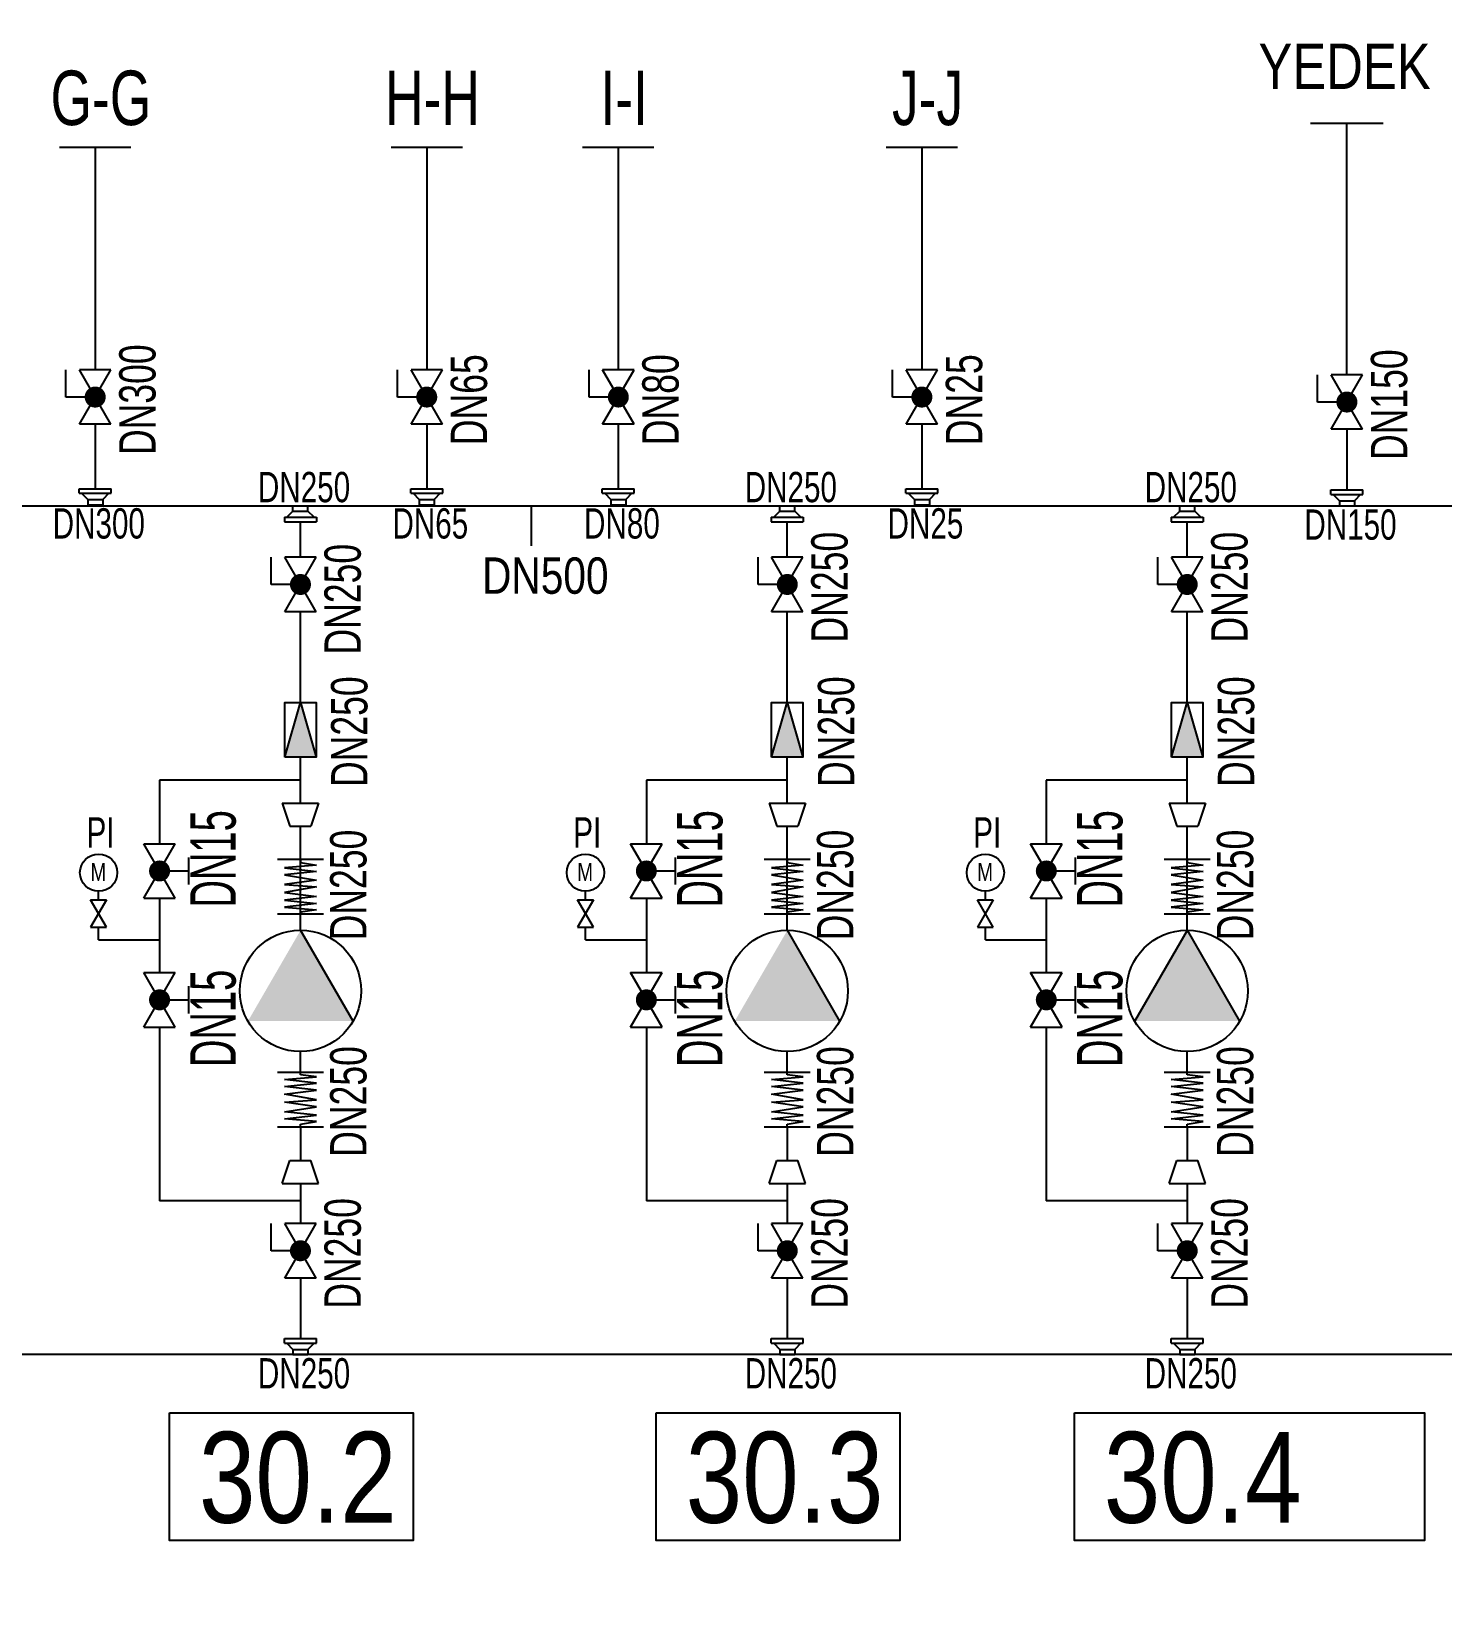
# Model space of a CAD drawing. Header units: centimetres. Extents: x 392964 to 515689, y 49661 to 58661.
# Drawn here: x 398039 to 398505, y 50402 to 50919 of the extents above; entities that cross this region are included whole.
import ezdxf
from ezdxf.enums import TextEntityAlignment as Align
from ezdxf.xclip import XClip

# ---------------------------------------------------------------- set-up
doc = ezdxf.new("R2010")
doc.units = ezdxf.units.CM
doc.header["$XCLIPFRAME"] = 0
doc.linetypes.add('DGN Style 3', pattern=[38.252869, 27.323478, -10.929391])
for name, color, linetype, lineweight in [('---___EB_draft03_cihazlar', 8, 'Continuous', 9), ('0-KRCN-VAZİYET-030426', 8, 'Continuous', 9), ('0-KRCN-Z-ANTET', 71, 'Continuous', 30), ('B_TICARI', 8, 'Continuous', 9), ('B_YAPI_ZEMIN', 8, 'DGN Style 3', 9)]:
    doc.layers.add(name, color=color, linetype=linetype, lineweight=lineweight)
for name, color, linetype in [('M_EQUIPMENT2', 52, 'Continuous'), ('M_GENEL_FLOW DIAGRAM TEXT', 62, 'Continuous'), ('M_GENEL_GERİ TEPME VENTİLİ (DİSKO)', 122, 'Continuous'), ('M_GENEL_KÜRESEL VANA (ISITMA TESİSATI)', 82, 'Continuous'), ('M_GENEL_MANOMETRE', 82, 'Continuous'), ('M_GENEL_REDÜKSİYON', 72, 'Continuous'), ('M_GENEL_SİRKÜLASYON POMPASI', 122, 'Continuous'), ('M_GENEL_SURGULU VANA', 72, 'Continuous'), ('M_GENEL_TİTREŞİM YUTUCU', 72, 'Continuous'), ('M_HVAC_P&ID_GENERA LTEXT', 12, 'Continuous'), ('M_ISITMA GIDIS 90', 94, 'Continuous'), ('M_SIHHI_TEMIZ SU YAZI', 2, 'Continuous'), ('M_SIHHİ_GENEL_CİHAZ 2', 1, 'Continuous'), ('OZ', 2, 'Continuous')]:
    doc.layers.add(name, color=color, linetype=linetype)
doc.layers.add('M_SIHHİ_GENEL_CİHAZ YAZI', color=2, linetype='Continuous', plot=False)
doc.styles.add('OSMAN', font='arial.ttf')
doc.styles.add('SIMPLEX', font='arial.ttf')
doc.styles.get("Standard").update_dxf_attribs({"font": 'arial.ttf'})
doc.styles.add('STANDART', font='arial.ttf', dxfattribs={"width": 0.7, "height": 50})
doc.styles.add('WMF-ARIAL1', font='arial.ttf')

# ---------------------------------------------------------------- blocks, each defined once
blk = doc.blocks.new('Akyurt_Tm33')
at = {"layer": 'B_TICARI'}
blk.add_3dface([(501858.412, 4439056.242, 994.571), (501814.034, 4439119.478, 994.571), (501854.539, 4439147.993, 994.571), (501898.963, 4439084.958, 994.571)], dxfattribs=at)
at = {"layer": 'B_YAPI_ZEMIN'}
blk.add_3dface([(501898.511, 4439085.095, 986.011), (501854.663, 4439147.217, 986.011), (501815.032, 4439119.243, 986.011), (501858.879, 4439057.122, 986.011)], dxfattribs=at)
blk = doc.blocks.new('G$CF910E365')
at = {"layer": '---___EB_draft03_cihazlar'}
ref = blk.add_blockref('Akyurt_Tm33', (-200910447.5, -398988423.7), dxfattribs=dict(at, xscale=100, yscale=100, zscale=100, rotation=339.71835701135))
XClip(ref).set_block_clipping_path([(501505.9862066242, 4438937.7964665554), (502127.4112339765, 4439167.4422489693), (502010.4218731245, 4439484.017262903), (501388.9968457722, 4439254.3714804901)])
blk = doc.blocks.new('G$C19F67D48')
at = {"layer": 'M_GENEL_GERİ TEPME VENTİLİ (DİSKO)'}
for points in [[(1140.65, 266.78), (1149.3, 266.78), (1144.98, 281.78)], [(1274.54, 266.78), (1283.19, 266.78), (1278.86, 281.78)], [(1384.54, 266.78), (1393.19, 266.78), (1388.86, 281.78)]]:
    blk.add_hatch(color=8, dxfattribs=at).paths.add_polyline_path(points)
at = {"layer": 'M_GENEL_SİRKÜLASYON POMPASI'}
for points in [[(1159.47, 194.22), (1145.01, 219.18), (1130.56, 194.22)], [(1293.35, 194.22), (1278.9, 219.18), (1264.45, 194.22)], [(1403.35, 194.22), (1388.9, 219.18), (1374.45, 194.22)]]:
    blk.add_hatch(color=8, dxfattribs=at).paths.add_polyline_path(points)
at = {"layer": 'M_GENEL_FLOW DIAGRAM TEXT', "color": 8}
for p, q in [((1078.72, 434.59, -0.01), (1098.33, 434.59, -0.01)), ((1169.9, 434.59, -0.01), (1189.51, 434.59, -0.01)), ((1222.59, 434.59, -0.01), (1242.2, 434.59, -0.01)), ((1306.08, 434.59, -0.01), (1325.69, 434.59, -0.01))]:
    blk.add_line(p, q, dxfattribs=at)
at = {"layer": 'M_GENEL_GERİ TEPME VENTİLİ (DİSKO)', "color": 8}
for p, q in [((1140.65, 266.78, 138.57), (1144.98, 281.78, 138.57)), ((1144.98, 281.78, 138.57), (1149.3, 266.78, 138.57)), ((1274.54, 266.78, 138.57), (1278.86, 281.78, 138.57)), ((1278.86, 281.78, 138.57), (1283.19, 266.78, 138.57)), ((1384.54, 266.78, 138.57), (1388.86, 281.78, 138.57)), ((1388.86, 281.78, 138.57), (1393.19, 266.78, 138.57))]:
    blk.add_line(p, q, dxfattribs=at)
at = {"layer": 'M_GENEL_GERİ TEPME VENTİLİ (DİSKO)', "color": 8, "elevation": 138.57}
for points in [[(1140.65, 266.78), (1140.65, 281.78), (1149.3, 281.78), (1149.3, 266.78)], [(1274.54, 266.78), (1274.54, 281.78), (1283.19, 281.78), (1283.19, 266.78)], [(1384.54, 266.78), (1384.54, 281.78), (1393.19, 281.78), (1393.19, 266.78)]]:
    blk.add_lwpolyline(points, close=True, dxfattribs=at)
at = {"layer": 'M_GENEL_KÜRESEL VANA (ISITMA TESİSATI)', "color": 8}
for p, q in [((1080.48, 365.83, 138.57), (1080.48, 373.34, 138.57)), ((1084.19, 358.33, 138.57), (1092.85, 373.33, 138.57)), ((1092.85, 358.33, 138.57), (1084.19, 373.33, 138.57)), ((1092.85, 373.33, 138.57), (1084.19, 373.33, 138.57)), ((1171.66, 365.83, 138.57), (1171.66, 373.34, 138.57)), ((1175.38, 358.33, 138.57), (1184.04, 373.33, 138.57)), ((1184.04, 358.33, 138.57), (1175.38, 373.33, 138.57)), ((1184.04, 373.33, 138.57), (1175.38, 373.33, 138.57)), ((1224.35, 365.83, 138.57), (1224.35, 373.34, 138.57)), ((1228.07, 358.33, 138.57), (1236.73, 373.33, 138.57)), ((1236.73, 358.33, 138.57), (1228.07, 373.33, 138.57)), ((1236.73, 373.33, 138.57), (1228.07, 373.33, 138.57)), ((1307.84, 365.83, 138.57), (1307.84, 373.34, 138.57)), ((1311.55, 358.33, 138.57), (1320.21, 373.33, 138.57)), ((1320.21, 358.33, 138.57), (1311.55, 373.33, 138.57)), ((1320.21, 373.33, 138.57), (1311.55, 373.33, 138.57)), ((1087.08, 365.83, 138.57), (1080.48, 365.83, 138.57)), ((1178.27, 365.83, 138.57), (1171.66, 365.83, 138.57)), ((1230.96, 365.83, 138.57), (1224.35, 365.83, 138.57)), ((1314.44, 365.83, 138.57), (1307.84, 365.83, 138.57)), ((1092.85, 358.33, 138.57), (1084.19, 358.33, 138.57)), ((1184.04, 358.33, 138.57), (1175.38, 358.33, 138.57)), ((1236.73, 358.33, 138.57), (1228.07, 358.33, 138.57)), ((1320.21, 358.33, 138.57), (1311.55, 358.33, 138.57)), ((1136.93, 314.28, 138.57), (1136.93, 321.79, 138.57)), ((1140.65, 306.78, 138.57), (1149.31, 321.78, 138.57)), ((1149.31, 306.78, 138.57), (1140.65, 321.78, 138.57)), ((1149.31, 321.78, 138.57), (1140.65, 321.78, 138.57)), ((1270.82, 314.28, 138.57), (1270.82, 321.79, 138.57)), ((1274.53, 306.78, 138.57), (1283.19, 321.78, 138.57)), ((1283.19, 306.78, 138.57), (1274.53, 321.78, 138.57)), ((1283.19, 321.78, 138.57), (1274.53, 321.78, 138.57)), ((1380.82, 314.28, 138.57), (1380.82, 321.79, 138.57)), ((1384.53, 306.78, 138.57), (1393.19, 321.78, 138.57)), ((1393.19, 306.78, 138.57), (1384.53, 321.78, 138.57)), ((1393.19, 321.78, 138.57), (1384.53, 321.78, 138.57)), ((1143.53, 314.28, 138.57), (1136.93, 314.28, 138.57)), ((1277.42, 314.28, 138.57), (1270.82, 314.28, 138.57)), ((1387.42, 314.28, 138.57), (1380.82, 314.28, 138.57)), ((1149.31, 306.78, 138.57), (1140.65, 306.78, 138.57)), ((1283.19, 306.78, 138.57), (1274.53, 306.78, 138.57)), ((1393.19, 306.78, 138.57), (1384.53, 306.78, 138.57)), ((1136.93, 131.03, 138.57), (1136.93, 138.54, 138.57)), ((1140.65, 123.53, 138.57), (1149.31, 138.53, 138.57)), ((1149.31, 123.53, 138.57), (1140.65, 138.53, 138.57)), ((1149.31, 138.53, 138.57), (1140.65, 138.53, 138.57)), ((1270.82, 131.03, 138.57), (1270.82, 138.54, 138.57)), ((1274.53, 123.53, 138.57), (1283.19, 138.53, 138.57)), ((1283.19, 123.53, 138.57), (1274.53, 138.53, 138.57)), ((1283.19, 138.53, 138.57), (1274.53, 138.53, 138.57)), ((1380.82, 131.03, 138.57), (1380.82, 138.54, 138.57)), ((1384.53, 123.53, 138.57), (1393.19, 138.53, 138.57)), ((1393.19, 123.53, 138.57), (1384.53, 138.53, 138.57)), ((1393.19, 138.53, 138.57), (1384.53, 138.53, 138.57)), ((1143.53, 131.03, 138.57), (1136.93, 131.03, 138.57)), ((1277.42, 131.03, 138.57), (1270.82, 131.03, 138.57)), ((1387.42, 131.03, 138.57), (1380.82, 131.03, 138.57)), ((1149.31, 123.53, 138.57), (1140.65, 123.53, 138.57)), ((1283.19, 123.53, 138.57), (1274.53, 123.53, 138.57)), ((1393.19, 123.53, 138.57), (1384.53, 123.53, 138.57))]:
    blk.add_line(p, q, dxfattribs=at)
at = {"layer": 'M_GENEL_KÜRESEL VANA (ISITMA TESİSATI)'}
for p, q in [((1424.74, 364.46, -0.01), (1424.74, 371.97, -0.01)), ((1428.45, 356.96, -0.01), (1437.11, 371.96, -0.01)), ((1437.11, 356.96, -0.01), (1428.45, 371.96, -0.01)), ((1437.11, 371.96, -0.01), (1428.45, 371.96, -0.01)), ((1431.34, 364.46, -0.01), (1424.74, 364.46, -0.01)), ((1437.11, 356.96, -0.01), (1428.45, 356.96, -0.01))]:
    blk.add_line(p, q, dxfattribs=at)
at = {"layer": 'M_GENEL_KÜRESEL VANA (ISITMA TESİSATI)', "color": 8, "const_width": 2.89, "elevation": 138.57}
for points in [[(1089.97, 365.83, 1), (1087.08, 365.83, 1)], [(1181.15, 365.83, 1), (1178.27, 365.83, 1)], [(1233.84, 365.83, 1), (1230.96, 365.83, 1)], [(1317.33, 365.83, 1), (1314.44, 365.83, 1)], [(1146.42, 314.28, 1), (1143.53, 314.28, 1)], [(1280.31, 314.28, 1), (1277.42, 314.28, 1)], [(1390.31, 314.28, 1), (1387.42, 314.28, 1)], [(1146.42, 131.03, 1), (1143.53, 131.03, 1)], [(1280.31, 131.03, 1), (1277.42, 131.03, 1)], [(1390.31, 131.03, 1), (1387.42, 131.03, 1)]]:
    blk.add_lwpolyline(points, format="xyb", close=True, dxfattribs=at)
at = {"layer": 'M_GENEL_KÜRESEL VANA (ISITMA TESİSATI)', "const_width": 2.89, "elevation": -0.01}
blk.add_lwpolyline([(1434.23, 364.46, 1), (1431.34, 364.46, 1)], format="xyb", close=True, dxfattribs=at)
at = {"layer": 'M_GENEL_MANOMETRE', "color": 8}
for p, q in [((1089.46, 227.59, 138.57), (1089.46, 229.89, 138.57)), ((1223.35, 227.59, 138.57), (1223.35, 229.89, 138.57)), ((1333.35, 227.59, 138.57), (1333.35, 229.89, 138.57)), ((1091.66, 220.05, 138.57), (1087.26, 227.59, 138.57)), ((1087.26, 227.59, 138.57), (1091.66, 227.59, 138.57)), ((1091.66, 227.59, 138.57), (1087.26, 220.05, 138.57)), ((1225.54, 220.05, 138.57), (1221.15, 227.59, 138.57)), ((1221.15, 227.59, 138.57), (1225.54, 227.59, 138.57)), ((1225.54, 227.59, 138.57), (1221.15, 220.05, 138.57)), ((1335.54, 220.05, 138.57), (1331.15, 227.59, 138.57)), ((1331.15, 227.59, 138.57), (1335.54, 227.59, 138.57)), ((1335.54, 227.59, 138.57), (1331.15, 220.05, 138.57)), ((1087.26, 220.05, 138.57), (1091.66, 220.05, 138.57)), ((1089.46, 216.55, 138.57), (1089.46, 220.05, 138.57)), ((1221.15, 220.05, 138.57), (1225.54, 220.05, 138.57)), ((1223.35, 216.55, 138.57), (1223.35, 220.05, 138.57)), ((1331.15, 220.05, 138.57), (1335.54, 220.05, 138.57)), ((1333.35, 216.55, 138.57), (1333.35, 220.05, 138.57))]:
    blk.add_line(p, q, dxfattribs=at)
for centre in [(1089.46, 235.02, 138.57), (1223.35, 235.02, 138.57), (1333.35, 235.02, 138.57)]:
    blk.add_circle(centre, 5.13, dxfattribs=at)
at = {"layer": 'M_GENEL_REDÜKSİYON', "color": 8}
for p, q in [((1139.99, 254.11, 138.57), (1142.08, 247.83, 138.57)), ((1139.99, 254.11, 138.57), (1149.96, 254.11, 138.57)), ((1149.96, 254.11, 138.57), (1147.87, 247.83, 138.57)), ((1273.88, 254.11, 138.57), (1275.97, 247.83, 138.57)), ((1273.88, 254.11, 138.57), (1283.85, 254.11, 138.57)), ((1283.85, 254.11, 138.57), (1281.76, 247.83, 138.57)), ((1383.88, 254.11, -0.01), (1385.97, 247.83, -0.01)), ((1383.88, 254.11, -0.01), (1393.85, 254.11, -0.01)), ((1393.85, 254.11, -0.01), (1391.76, 247.83, -0.01)), ((1142.08, 247.83, 138.57), (1147.87, 247.83, 138.57)), ((1275.97, 247.83, 138.57), (1281.76, 247.83, 138.57)), ((1385.97, 247.83, -0.01), (1391.76, 247.83, -0.01)), ((1139.99, 149.53, 138.57), (1142.08, 155.81, 138.57)), ((1142.08, 155.81, 138.57), (1147.87, 155.81, 138.57)), ((1149.96, 149.53, 138.57), (1147.87, 155.81, 138.57)), ((1273.88, 149.53, 138.57), (1275.97, 155.81, 138.57)), ((1275.97, 155.81, 138.57), (1281.76, 155.81, 138.57)), ((1283.85, 149.53, 138.57), (1281.76, 155.81, 138.57)), ((1383.88, 149.53, -0.01), (1385.97, 155.81, -0.01)), ((1385.97, 155.81, -0.01), (1391.76, 155.81, -0.01)), ((1393.85, 149.53, -0.01), (1391.76, 155.81, -0.01)), ((1139.99, 149.53, 138.57), (1149.96, 149.53, 138.57)), ((1273.88, 149.53, 138.57), (1283.85, 149.53, 138.57)), ((1383.88, 149.53, -0.01), (1393.85, 149.53, -0.01))]:
    blk.add_line(p, q, dxfattribs=at)
at = {"layer": 'M_GENEL_SİRKÜLASYON POMPASI', "color": 8}
for p, q in [((1159.47, 194.22, 85.2), (1145.01, 219.18, 85.2)), ((1293.35, 194.22, 85.2), (1278.9, 219.18, 85.2)), ((1374.45, 194.22, 85.2), (1388.9, 219.18, 85.2)), ((1403.35, 194.22, 85.2), (1388.9, 219.18, 85.2))]:
    blk.add_line(p, q, dxfattribs=at)
for centre in [(1144.98, 202.5, 85.2), (1278.86, 202.5, 85.2), (1388.86, 202.5, 85.2)]:
    blk.add_circle(centre, 16.69, dxfattribs=at)
at = {"layer": 'M_GENEL_SURGULU VANA', "color": 8}
for p, q in [((1110.56, 227.98, 138.57), (1101.9, 242.98, 138.57)), ((1101.9, 227.98, 138.57), (1110.56, 242.98, 138.57)), ((1101.9, 242.98, 138.57), (1110.56, 242.98, 138.57)), ((1244.44, 227.98, 138.57), (1235.78, 242.98, 138.57)), ((1235.78, 227.98, 138.57), (1244.44, 242.98, 138.57)), ((1235.78, 242.98, 138.57), (1244.44, 242.98, 138.57)), ((1354.44, 227.98, 138.57), (1345.78, 242.98, 138.57)), ((1345.78, 227.98, 138.57), (1354.44, 242.98, 138.57)), ((1345.78, 242.98, 138.57), (1354.44, 242.98, 138.57)), ((1114.27, 231.72, 138.57), (1114.27, 239.23, 138.57)), ((1248.16, 231.72, 138.57), (1248.16, 239.23, 138.57)), ((1358.16, 231.72, 138.57), (1358.16, 239.23, 138.57)), ((1107.67, 235.48, 138.57), (1114.27, 235.48, 138.57)), ((1241.56, 235.48, 138.57), (1248.16, 235.48, 138.57)), ((1351.56, 235.48, 138.57), (1358.16, 235.48, 138.57)), ((1101.9, 227.98, 138.57), (1110.56, 227.98, 138.57)), ((1235.78, 227.98, 138.57), (1244.44, 227.98, 138.57)), ((1345.78, 227.98, 138.57), (1354.44, 227.98, 138.57)), ((1110.56, 192.54, 138.57), (1101.9, 207.54, 138.57)), ((1101.9, 192.54, 138.57), (1110.56, 207.54, 138.57)), ((1101.9, 207.54, 138.57), (1110.56, 207.54, 138.57)), ((1244.44, 192.54, 138.57), (1235.78, 207.54, 138.57)), ((1235.78, 192.54, 138.57), (1244.44, 207.54, 138.57)), ((1235.78, 207.54, 138.57), (1244.44, 207.54, 138.57)), ((1354.44, 192.54, 138.57), (1345.78, 207.54, 138.57)), ((1345.78, 192.54, 138.57), (1354.44, 207.54, 138.57)), ((1345.78, 207.54, 138.57), (1354.44, 207.54, 138.57)), ((1114.27, 196.29, 138.57), (1114.27, 203.8, 138.57)), ((1248.16, 196.29, 138.57), (1248.16, 203.8, 138.57)), ((1358.16, 196.29, 138.57), (1358.16, 203.8, 138.57)), ((1107.67, 200.04, 138.57), (1114.27, 200.04, 138.57)), ((1241.56, 200.04, 138.57), (1248.16, 200.04, 138.57)), ((1351.56, 200.04, 138.57), (1358.16, 200.04, 138.57)), ((1101.9, 192.54, 138.57), (1110.56, 192.54, 138.57)), ((1235.78, 192.54, 138.57), (1244.44, 192.54, 138.57)), ((1345.78, 192.54, 138.57), (1354.44, 192.54, 138.57))]:
    blk.add_line(p, q, dxfattribs=at)
at = {"layer": 'M_GENEL_SURGULU VANA', "color": 8, "const_width": 2.89, "elevation": 138.57}
for points in [[(1104.78, 235.48, -1), (1107.67, 235.48, -1)], [(1238.67, 235.48, -1), (1241.56, 235.48, -1)], [(1348.67, 235.48, -1), (1351.56, 235.48, -1)], [(1104.78, 200.04, -1), (1107.67, 200.04, -1)], [(1238.67, 200.04, -1), (1241.56, 200.04, -1)], [(1348.67, 200.04, -1), (1351.56, 200.04, -1)]]:
    blk.add_lwpolyline(points, format="xyb", close=True, dxfattribs=at)
at = {"layer": 'M_GENEL_TİTREŞİM YUTUCU', "color": 8}
for p, q in [((1151.31, 238.64, 138.57), (1138.65, 238.64, 138.57)), ((1149.35, 237.09, 138.57), (1140.6, 236.32, 138.57)), ((1144.98, 238.64, 138.57), (1144.98, 237.8, 138.57)), ((1144.98, 237.8, 138.57), (1149.35, 237.09, 138.57)), ((1285.19, 238.64, 138.57), (1272.53, 238.64, 138.57)), ((1283.24, 237.09, 138.57), (1274.49, 236.32, 138.57)), ((1278.86, 238.64, 138.57), (1278.86, 237.8, 138.57)), ((1278.86, 237.8, 138.57), (1283.24, 237.09, 138.57)), ((1395.19, 238.64, -0.01), (1382.53, 238.64, -0.01)), ((1393.24, 237.09, -0.01), (1384.49, 236.32, -0.01)), ((1388.86, 238.64, -0.01), (1388.86, 237.8, -0.01)), ((1388.86, 237.8, -0.01), (1393.24, 237.09, -0.01)), ((1140.6, 236.32, 138.57), (1149.35, 235.31, 138.57)), ((1149.35, 235.31, 138.57), (1140.6, 234.42, 138.57)), ((1140.6, 234.42, 138.57), (1149.35, 232.99, 138.57)), ((1149.35, 232.99, 138.57), (1140.6, 231.74, 138.57)), ((1274.49, 236.32, 138.57), (1283.24, 235.31, 138.57)), ((1283.24, 235.31, 138.57), (1274.49, 234.42, 138.57)), ((1274.49, 234.42, 138.57), (1283.24, 232.99, 138.57)), ((1283.24, 232.99, 138.57), (1274.49, 231.74, 138.57)), ((1384.49, 236.32, -0.01), (1393.24, 235.31, -0.01)), ((1393.24, 235.31, -0.01), (1384.49, 234.42, -0.01)), ((1384.49, 234.42, -0.01), (1393.24, 232.99, -0.01)), ((1393.24, 232.99, -0.01), (1384.49, 231.74, -0.01)), ((1140.6, 231.74, 138.57), (1149.35, 231.12, 138.57)), ((1149.35, 231.12, 138.57), (1140.6, 229.55, 138.57)), ((1140.6, 229.55, 138.57), (1149.35, 228.42, 138.57)), ((1149.35, 228.42, 138.57), (1140.6, 227.47, 138.57)), ((1274.49, 231.74, 138.57), (1283.24, 231.12, 138.57)), ((1283.24, 231.12, 138.57), (1274.49, 229.55, 138.57)), ((1274.49, 229.55, 138.57), (1283.24, 228.42, 138.57)), ((1283.24, 228.42, 138.57), (1274.49, 227.47, 138.57)), ((1384.49, 231.74, -0.01), (1393.24, 231.12, -0.01)), ((1393.24, 231.12, -0.01), (1384.49, 229.55, -0.01)), ((1384.49, 229.55, -0.01), (1393.24, 228.42, -0.01)), ((1393.24, 228.42, -0.01), (1384.49, 227.47, -0.01)), ((1140.6, 227.47, 138.57), (1149.35, 226.52, 138.57)), ((1149.35, 226.52, 138.57), (1140.6, 225.51, 138.57)), ((1140.6, 225.51, 138.57), (1149.35, 224.8, 138.57)), ((1149.35, 224.8, 138.57), (1144.98, 224.2, 138.57)), ((1144.98, 224.2, 138.57), (1144.98, 223.6, 138.57)), ((1274.49, 227.47, 138.57), (1283.24, 226.52, 138.57)), ((1283.24, 226.52, 138.57), (1274.49, 225.51, 138.57)), ((1274.49, 225.51, 138.57), (1283.24, 224.8, 138.57)), ((1283.24, 224.8, 138.57), (1278.86, 224.2, 138.57)), ((1278.86, 224.2, 138.57), (1278.86, 223.6, 138.57)), ((1384.49, 227.47, -0.01), (1393.24, 226.52, -0.01)), ((1393.24, 226.52, -0.01), (1384.49, 225.51, -0.01)), ((1384.49, 225.51, -0.01), (1393.24, 224.8, -0.01)), ((1393.24, 224.8, -0.01), (1388.86, 224.2, -0.01)), ((1388.86, 224.2, -0.01), (1388.86, 223.6, -0.01)), ((1151.31, 223.6, 138.57), (1138.65, 223.6, 138.57)), ((1285.19, 223.6, 138.57), (1272.53, 223.6, 138.57)), ((1395.19, 223.6, -0.01), (1382.53, 223.6, -0.01)), ((1151.31, 180.04, 138.57), (1138.65, 180.04, 138.57)), ((1140.6, 178.13, 138.57), (1149.35, 178.84, 138.57)), ((1149.35, 177.12, 138.57), (1140.6, 178.13, 138.57)), ((1140.6, 176.17, 138.57), (1149.35, 177.12, 138.57)), ((1144.98, 179.44, 138.57), (1144.98, 180.04, 138.57)), ((1149.35, 178.84, 138.57), (1144.98, 179.44, 138.57)), ((1285.19, 180.04, 138.57), (1272.53, 180.04, 138.57)), ((1274.49, 178.13, 138.57), (1283.24, 178.84, 138.57)), ((1283.24, 177.12, 138.57), (1274.49, 178.13, 138.57)), ((1274.49, 176.17, 138.57), (1283.24, 177.12, 138.57)), ((1278.86, 179.44, 138.57), (1278.86, 180.04, 138.57)), ((1283.24, 178.84, 138.57), (1278.86, 179.44, 138.57)), ((1395.19, 180.04, -0.01), (1382.53, 180.04, -0.01)), ((1384.49, 178.13, -0.01), (1393.24, 178.84, -0.01)), ((1393.24, 177.12, -0.01), (1384.49, 178.13, -0.01)), ((1384.49, 176.17, -0.01), (1393.24, 177.12, -0.01)), ((1388.86, 179.44, -0.01), (1388.86, 180.04, -0.01)), ((1393.24, 178.84, -0.01), (1388.86, 179.44, -0.01)), ((1149.35, 175.22, 138.57), (1140.6, 176.17, 138.57)), ((1140.6, 174.09, 138.57), (1149.35, 175.22, 138.57)), ((1149.35, 172.52, 138.57), (1140.6, 174.09, 138.57)), ((1140.6, 171.9, 138.57), (1149.35, 172.52, 138.57)), ((1283.24, 175.22, 138.57), (1274.49, 176.17, 138.57)), ((1274.49, 174.09, 138.57), (1283.24, 175.22, 138.57)), ((1283.24, 172.52, 138.57), (1274.49, 174.09, 138.57)), ((1274.49, 171.9, 138.57), (1283.24, 172.52, 138.57)), ((1393.24, 175.22, -0.01), (1384.49, 176.17, -0.01)), ((1384.49, 174.09, -0.01), (1393.24, 175.22, -0.01)), ((1393.24, 172.52, -0.01), (1384.49, 174.09, -0.01)), ((1384.49, 171.9, -0.01), (1393.24, 172.52, -0.01)), ((1149.35, 170.65, 138.57), (1140.6, 171.9, 138.57)), ((1140.6, 169.23, 138.57), (1149.35, 170.65, 138.57)), ((1149.35, 168.33, 138.57), (1140.6, 169.23, 138.57)), ((1140.6, 167.33, 138.57), (1149.35, 168.33, 138.57)), ((1283.24, 170.65, 138.57), (1274.49, 171.9, 138.57)), ((1274.49, 169.23, 138.57), (1283.24, 170.65, 138.57)), ((1283.24, 168.33, 138.57), (1274.49, 169.23, 138.57)), ((1274.49, 167.33, 138.57), (1283.24, 168.33, 138.57)), ((1393.24, 170.65, -0.01), (1384.49, 171.9, -0.01)), ((1384.49, 169.23, -0.01), (1393.24, 170.65, -0.01)), ((1393.24, 168.33, -0.01), (1384.49, 169.23, -0.01)), ((1384.49, 167.33, -0.01), (1393.24, 168.33, -0.01)), ((1151.31, 165, 138.57), (1138.65, 165, 138.57)), ((1149.35, 166.55, 138.57), (1140.6, 167.33, 138.57)), ((1144.98, 165.84, 138.57), (1149.35, 166.55, 138.57)), ((1144.98, 165, 138.57), (1144.98, 165.84, 138.57)), ((1285.19, 165, 138.57), (1272.53, 165, 138.57)), ((1283.24, 166.55, 138.57), (1274.49, 167.33, 138.57)), ((1278.86, 165.84, 138.57), (1283.24, 166.55, 138.57)), ((1278.86, 165, 138.57), (1278.86, 165.84, 138.57)), ((1395.19, 165, -0.01), (1382.53, 165, -0.01)), ((1393.24, 166.55, -0.01), (1384.49, 167.33, -0.01)), ((1388.86, 165.84, -0.01), (1393.24, 166.55, -0.01)), ((1388.86, 165, -0.01), (1388.86, 165.84, -0.01))]:
    blk.add_line(p, q, dxfattribs=at)
at = {"layer": 'M_HVAC_P&ID_GENERA LTEXT', "color": 8}
blk.add_line((1208.52, 324.88, -138.57), (1208.52, 335.9, -0.01), dxfattribs=at)
at = {"layer": 'M_ISITMA GIDIS 90'}
for p, q in [((1422.78, 441.19, -138.59), (1442.78, 441.19, -138.59)), ((1432.78, 371.96, -138.59), (1432.78, 441.19, -138.59)), ((1432.78, 356.96, -138.59), (1432.78, 340.29, -138.59))]:
    blk.add_line(p, q, dxfattribs=at)
at = {"layer": 'M_ISITMA GIDIS 90', "color": 8}
for p, q in [((1088.52, 434.59, -0.01), (1088.52, 373.33, -0.01)), ((1179.71, 434.59, -0.01), (1179.71, 373.33, -0.01)), ((1232.4, 434.59, -0.01), (1232.4, 373.33, -0.01)), ((1315.88, 434.59, -0.01), (1315.88, 373.33, -0.01)), ((1088.52, 358.33, -0.01), (1088.52, 340.62, -0.01)), ((1179.71, 358.33, -0.01), (1179.71, 340.62, -0.01)), ((1232.4, 358.33, -0.01), (1232.4, 340.62, -0.01)), ((1315.88, 358.33, -0.01), (1315.88, 340.62, -0.01)), ((909.56, 335.9, -0.01), (1556.45, 335.9, -0.01)), ((1144.98, 321.78, -0.01), (1144.98, 331.5, -0.01)), ((1278.86, 321.78, -0.01), (1278.86, 331.5, -0.01)), ((1388.86, 321.78, -0.01), (1388.86, 331.5, -0.01)), ((1144.98, 281.78, -0.01), (1144.98, 306.78, -0.01)), ((1278.86, 281.78, -0.01), (1278.86, 306.78, -0.01)), ((1388.86, 281.78, -0.01), (1388.86, 306.78, -0.01)), ((1144.98, 254.11, -0.01), (1144.98, 266.78, -0.01)), ((1278.86, 254.11, -0.01), (1278.86, 266.78, -0.01)), ((1388.86, 254.11, -0.01), (1388.86, 266.78, -0.01)), ((1144.98, 219.18, 58.55), (1144.98, 247.83, -0.01)), ((1278.86, 219.18, 58.55), (1278.86, 247.83, -0.01)), ((1388.86, 219.18, 58.55), (1388.86, 247.83, -0.01)), ((1144.98, 180.04, 138.57), (1144.98, 185.81, 126.78)), ((1278.86, 180.04, 138.57), (1278.86, 185.81, 126.78)), ((1388.86, 180.04, 138.57), (1388.86, 185.81, 126.78)), ((1144.98, 165, -0.01), (1144.98, 155.81, -0.01)), ((1278.86, 165, -0.01), (1278.86, 155.81, -0.01)), ((1388.86, 165, -0.01), (1388.86, 155.81, -0.01)), ((1144.98, 149.53, -0.01), (1144.98, 138.53, -0.01)), ((1278.86, 149.53, -0.01), (1278.86, 138.53, -0.01)), ((1388.86, 149.53, -0.01), (1388.86, 138.53, -0.01)), ((1144.98, 123.53, -0.01), (1144.98, 106.86, -0.01)), ((1278.86, 123.53, -0.01), (1278.86, 106.86, -0.01)), ((1388.86, 123.53, -0.01), (1388.86, 106.86, -0.01)), ((2111.86, 102.47, -0.01), (468.94, 102.47, -0.01))]:
    blk.add_line(p, q, dxfattribs=at)
at = {"layer": 'M_SIHHI_TEMIZ SU YAZI', "color": 8, "elevation": -0.01}
for points in [[(1108.94, 86.45), (1175.98, 86.45), (1175.98, 51.32), (1108.94, 51.32)], [(1242.83, 86.45), (1309.87, 86.45), (1309.87, 51.32), (1242.83, 51.32)], [(1357.83, 86.45), (1454.13, 86.45), (1454.13, 51.32), (1357.83, 51.32)]]:
    blk.add_lwpolyline(points, close=True, dxfattribs=at)
at = {"layer": 'M_SIHHİ_GENEL_CİHAZ 2', "color": 8}
for p, q in [((1084.12, 340.62, 138.57), (1092.92, 340.62, 138.57)), ((1084.12, 339.38, 138.57), (1084.12, 340.62, 138.57)), ((1092.92, 339.38, 138.57), (1092.92, 340.62, 138.57)), ((1175.31, 340.62, 138.57), (1184.11, 340.62, 138.57)), ((1175.31, 339.38, 138.57), (1175.31, 340.62, 138.57)), ((1184.11, 339.38, 138.57), (1184.11, 340.62, 138.57)), ((1228, 340.62, 138.57), (1236.8, 340.62, 138.57)), ((1228, 339.38, 138.57), (1228, 340.62, 138.57)), ((1236.8, 339.38, 138.57), (1236.8, 340.62, 138.57)), ((1311.49, 340.62, 138.57), (1320.28, 340.62, 138.57)), ((1311.49, 339.38, 138.57), (1311.49, 340.62, 138.57)), ((1320.28, 339.38, 138.57), (1320.28, 340.62, 138.57)), ((1084.12, 339.38, 138.57), (1092.92, 339.38, 138.57)), ((1084.79, 339.38, 138.57), (1086.47, 337.65, 138.57)), ((1086.47, 337.65, 138.57), (1086.47, 336.23, 138.57)), ((1086.47, 337.65, 138.57), (1090.58, 337.65, 138.57)), ((1086.47, 336.23, 138.57), (1090.58, 336.23, 138.57)), ((1092.26, 339.38, 138.57), (1090.58, 337.65, 138.57)), ((1090.58, 337.65, 138.57), (1090.58, 336.23, 138.57)), ((1175.31, 339.38, 138.57), (1184.11, 339.38, 138.57)), ((1175.97, 339.38, 138.57), (1177.65, 337.65, 138.57)), ((1177.65, 337.65, 138.57), (1177.65, 336.23, 138.57)), ((1177.65, 337.65, 138.57), (1181.76, 337.65, 138.57)), ((1177.65, 336.23, 138.57), (1181.76, 336.23, 138.57)), ((1183.44, 339.38, 138.57), (1181.76, 337.65, 138.57)), ((1181.76, 337.65, 138.57), (1181.76, 336.23, 138.57)), ((1228, 339.38, 138.57), (1236.8, 339.38, 138.57)), ((1228.66, 339.38, 138.57), (1230.35, 337.65, 138.57)), ((1230.35, 337.65, 138.57), (1230.35, 336.23, 138.57)), ((1230.35, 337.65, 138.57), (1234.45, 337.65, 138.57)), ((1230.35, 336.23, 138.57), (1234.45, 336.23, 138.57)), ((1236.13, 339.38, 138.57), (1234.45, 337.65, 138.57)), ((1234.45, 337.65, 138.57), (1234.45, 336.23, 138.57)), ((1311.49, 339.38, 138.57), (1320.28, 339.38, 138.57)), ((1312.15, 339.38, 138.57), (1313.83, 337.65, 138.57)), ((1313.83, 337.65, 138.57), (1313.83, 336.23, 138.57)), ((1313.83, 337.65, 138.57), (1317.94, 337.65, 138.57)), ((1313.83, 336.23, 138.57), (1317.94, 336.23, 138.57)), ((1319.62, 339.38, 138.57), (1317.94, 337.65, 138.57)), ((1317.94, 337.65, 138.57), (1317.94, 336.23, 138.57)), ((1428.39, 340.29, -0.01), (1437.18, 340.29, -0.01)), ((1428.39, 339.05, -0.01), (1428.39, 340.29, -0.01)), ((1428.39, 339.05, -0.01), (1437.18, 339.05, -0.01)), ((1429.05, 339.05, -0.01), (1430.73, 337.33, -0.01)), ((1430.73, 337.33, -0.01), (1430.73, 335.9, -0.01)), ((1430.73, 337.33, -0.01), (1434.84, 337.33, -0.01)), ((1436.52, 339.05, -0.01), (1434.84, 337.33, -0.01)), ((1434.84, 337.33, -0.01), (1434.84, 335.9, -0.01)), ((1437.18, 339.05, -0.01), (1437.18, 340.29, -0.01)), ((1140.58, 332.75, 138.57), (1149.37, 332.75, 138.57)), ((1140.58, 332.75, 138.57), (1140.58, 331.5, 138.57)), ((1141.24, 332.75, 138.57), (1142.92, 334.47, 138.57)), ((1142.92, 335.9, 138.57), (1147.03, 335.9, 138.57)), ((1142.92, 334.47, 138.57), (1142.92, 335.9, 138.57)), ((1142.92, 334.47, 138.57), (1147.03, 334.47, 138.57)), ((1147.03, 334.47, 138.57), (1147.03, 335.9, 138.57)), ((1148.71, 332.75, 138.57), (1147.03, 334.47, 138.57)), ((1149.37, 332.75, 138.57), (1149.37, 331.5, 138.57)), ((1274.47, 332.75, 138.57), (1283.26, 332.75, 138.57)), ((1274.47, 332.75, 138.57), (1274.47, 331.5, 138.57)), ((1275.13, 332.75, 138.57), (1276.81, 334.47, 138.57)), ((1276.81, 335.9, 138.57), (1280.92, 335.9, 138.57)), ((1276.81, 334.47, 138.57), (1276.81, 335.9, 138.57)), ((1276.81, 334.47, 138.57), (1280.92, 334.47, 138.57)), ((1280.92, 334.47, 138.57), (1280.92, 335.9, 138.57)), ((1282.6, 332.75, 138.57), (1280.92, 334.47, 138.57)), ((1283.26, 332.75, 138.57), (1283.26, 331.5, 138.57)), ((1384.47, 332.75, 138.57), (1393.26, 332.75, 138.57)), ((1384.47, 332.75, 138.57), (1384.47, 331.5, 138.57)), ((1385.13, 332.75, 138.57), (1386.81, 334.47, 138.57)), ((1386.81, 335.9, 138.57), (1390.92, 335.9, 138.57)), ((1386.81, 334.47, 138.57), (1386.81, 335.9, 138.57)), ((1386.81, 334.47, 138.57), (1390.92, 334.47, 138.57)), ((1390.92, 334.47, 138.57), (1390.92, 335.9, 138.57)), ((1392.6, 332.75, 138.57), (1390.92, 334.47, 138.57)), ((1393.26, 332.75, 138.57), (1393.26, 331.5, 138.57)), ((1430.73, 335.9, -0.01), (1434.84, 335.9, -0.01)), ((1140.58, 331.5, 138.57), (1149.37, 331.5, 138.57)), ((1274.47, 331.5, 138.57), (1283.26, 331.5, 138.57)), ((1384.47, 331.5, 138.57), (1393.26, 331.5, 138.57)), ((1144.98, 260.45, 138.57), (1106.23, 260.45, 138.57)), ((1106.23, 260.45, 138.57), (1106.23, 242.98, 138.57)), ((1278.86, 260.45, 138.57), (1240.11, 260.45, 138.57)), ((1240.11, 260.45, 138.57), (1240.11, 242.98, 138.57)), ((1350.11, 260.45, 138.57), (1350.11, 242.98, 138.57)), ((1388.86, 260.45, 138.57), (1350.11, 260.45, 138.57)), ((1106.23, 236.92, 138.57), (1106.23, 234.03, 138.57)), ((1106.23, 227.98, 138.57), (1106.23, 207.54, 138.57)), ((1106.23, 227.98, 138.57), (1106.23, 209.13, 138.57)), ((1240.11, 227.98, 138.57), (1240.11, 207.54, 138.57)), ((1240.11, 227.98, 138.57), (1240.11, 209.13, 138.57)), ((1350.11, 227.98, 138.57), (1350.11, 209.13, 138.57)), ((1350.11, 227.98, 138.57), (1350.11, 207.54, 138.57)), ((1089.46, 216.55, 138.57), (1106.23, 216.55, 138.57)), ((1223.35, 216.55, 138.57), (1240.11, 216.55, 138.57)), ((1333.35, 216.55, 138.57), (1350.11, 216.55, 138.57)), ((1106.23, 192.54, 138.57), (1106.23, 144.78, 138.57)), ((1240.11, 192.54, 138.57), (1240.11, 144.78, 138.57)), ((1350.11, 192.54, 138.57), (1350.11, 144.78, 138.57)), ((1144.98, 144.78, 138.57), (1106.23, 144.78, 138.57)), ((1278.86, 144.78, 138.57), (1240.11, 144.78, 138.57)), ((1388.86, 144.78, 138.57), (1350.11, 144.78, 138.57)), ((1140.58, 106.86, 138.57), (1149.37, 106.86, 138.57)), ((1140.58, 105.62, 138.57), (1140.58, 106.86, 138.57)), ((1140.58, 105.62, 138.57), (1149.37, 105.62, 138.57)), ((1141.24, 105.62, 138.57), (1142.92, 103.9, 138.57)), ((1142.92, 103.9, 138.57), (1142.92, 102.47, 138.57)), ((1142.92, 103.9, 138.57), (1147.03, 103.9, 138.57)), ((1148.71, 105.62, 138.57), (1147.03, 103.9, 138.57)), ((1147.03, 103.9, 138.57), (1147.03, 102.47, 138.57)), ((1149.37, 105.62, 138.57), (1149.37, 106.86, 138.57)), ((1274.47, 106.86, 138.57), (1283.26, 106.86, 138.57)), ((1274.47, 105.62, 138.57), (1274.47, 106.86, 138.57)), ((1274.47, 105.62, 138.57), (1283.26, 105.62, 138.57)), ((1275.13, 105.62, 138.57), (1276.81, 103.9, 138.57)), ((1276.81, 103.9, 138.57), (1276.81, 102.47, 138.57)), ((1276.81, 103.9, 138.57), (1280.92, 103.9, 138.57)), ((1282.6, 105.62, 138.57), (1280.92, 103.9, 138.57)), ((1280.92, 103.9, 138.57), (1280.92, 102.47, 138.57)), ((1283.26, 105.62, 138.57), (1283.26, 106.86, 138.57)), ((1384.47, 106.86, 138.57), (1393.26, 106.86, 138.57)), ((1384.47, 105.62, 138.57), (1384.47, 106.86, 138.57)), ((1384.47, 105.62, 138.57), (1393.26, 105.62, 138.57)), ((1385.13, 105.62, 138.57), (1386.81, 103.9, 138.57)), ((1386.81, 103.9, 138.57), (1386.81, 102.47, 138.57)), ((1386.81, 103.9, 138.57), (1390.92, 103.9, 138.57)), ((1392.6, 105.62, 138.57), (1390.92, 103.9, 138.57)), ((1390.92, 103.9, 138.57), (1390.92, 102.47, 138.57)), ((1393.26, 105.62, 138.57), (1393.26, 106.86, 138.57)), ((1142.92, 102.47, 138.57), (1147.03, 102.47, 138.57)), ((1276.81, 102.47, 138.57), (1280.92, 102.47, 138.57)), ((1386.81, 102.47, 138.57), (1390.92, 102.47, 138.57))]:
    blk.add_line(p, q, dxfattribs=at)
at = {"layer": 'M_EQUIPMENT2', "color": 8, "linetype": 'ByBlock', "style": 'OSMAN', "width": 0.8}
for s, p in [('30.2', (1117.05, 56.22, -0.01)), ('30.3', (1250.93, 56.22, -0.01)), ('30.4', (1365.93, 56.22, -0.01))]:
    blk.add_text(s, height=25, dxfattribs=at).set_placement(p)
at = {"layer": 'M_GENEL_FLOW DIAGRAM TEXT', "style": 'WMF-ARIAL1', "width": 0.8}
blk.add_text('YEDEK', height=12.5, rotation=360, dxfattribs=at).set_placement((1432.14, 450.56, -138.58), align=Align.CENTER)
at = {"layer": 'M_GENEL_FLOW DIAGRAM TEXT', "color": 8, "style": 'WMF-ARIAL1', "width": 0.6}
for p in [(1127.16, 238.81, 0.01), (1261.04, 238.81, 0.01), (1371.04, 238.81, 0.01), (1127.16, 194.93, 0.01), (1261.04, 194.93, 0.01), (1371.04, 194.93, 0.01)]:
    blk.add_text('DN15', height=12.5, rotation=90, dxfattribs=at).set_placement(p, align=Align.CENTER)
at = {"layer": 'M_GENEL_GERİ TEPME VENTİLİ (DİSKO)', "color": 8, "ltscale": 3, "width": 0.7}
for p in [(1158.39, 273.79, 138.57), (1292.28, 273.79, 138.57), (1402.28, 273.79, 138.57)]:
    blk.add_text('DN250', height=10, rotation=90, dxfattribs=at).set_placement(p, align=Align.MIDDLE_CENTER)
at = {"layer": 'M_GENEL_KÜRESEL VANA (ISITMA TESİSATI)', "color": 8, "ltscale": 3, "width": 0.7}
for s, p in [('DN300', (1100.12, 365.1, 138.57)), ('DN65', (1191.3, 365.1, 138.57)), ('DN80', (1243.99, 365.1, 138.57)), ('DN25', (1327.48, 365.1, 138.57)), ('DN250', (1290.46, 313.55, 138.57)), ('DN250', (1400.46, 313.55, 138.57)), ('DN250', (1156.57, 310.23, 138.57)), ('DN250', (1156.57, 130.3, 138.57)), ('DN250', (1290.46, 130.3, 138.57)), ('DN250', (1400.46, 130.3, 138.57))]:
    blk.add_text(s, height=10, rotation=90, dxfattribs=at).set_placement(p, align=Align.MIDDLE_CENTER)
at = {"layer": 'M_GENEL_KÜRESEL VANA (ISITMA TESİSATI)', "ltscale": 3, "width": 0.7}
blk.add_text('DN150', height=10, rotation=90, dxfattribs=at).set_placement((1444.38, 363.73, -0.01), align=Align.MIDDLE_CENTER)
at = {"layer": 'M_GENEL_MANOMETRE', "color": 8, "ltscale": 3, "width": 0.7}
for p in [(1089.99, 246.06, 138.57), (1223.87, 246.06, 138.57), (1333.87, 246.06, 138.57)]:
    blk.add_text('PI', height=8.356, dxfattribs=at).set_placement(p, align=Align.MIDDLE_CENTER)
at = {"layer": 'M_GENEL_MANOMETRE', "color": 8, "style": 'SIMPLEX', "width": 0.75}
for p in [(1089.39, 235.19, 138.57), (1223.28, 235.19, 138.57), (1333.28, 235.19, 138.57)]:
    blk.add_text('M', height=4.97, dxfattribs=at).set_placement(p, align=Align.MIDDLE)
at = {"layer": 'M_GENEL_TİTREŞİM YUTUCU', "color": 8, "ltscale": 3, "width": 0.7}
for p in [(1158.13, 231.62, 138.57), (1292.02, 231.62, 138.57), (1402.02, 231.62, -0.01), (1158.13, 172.09, 138.57), (1292.02, 172.09, 138.57), (1402.02, 172.09, -0.01)]:
    blk.add_text('DN250', height=10, rotation=90, dxfattribs=at).set_placement(p, align=Align.MIDDLE_CENTER)
at = {"layer": 'M_HVAC_P&ID_GENERA LTEXT', "color": 8, "width": 0.8}
blk.add_text('DN500', height=10, dxfattribs=at).set_placement((1194.93, 311.72, -0.01))
at = {"layer": 'M_SIHHİ_GENEL_CİHAZ YAZI', "color": 8, "ltscale": 3, "width": 0.7}
for s, p in [('DN250', (1145.96, 341.07, 0)), ('DN250', (1279.85, 341.07, 0)), ('DN250', (1389.85, 341.07, 0)), ('DN300', (1089.51, 331.08, 0)), ('DN65', (1180.69, 331.08, 0)), ('DN80', (1233.39, 331.08, 0)), ('DN25', (1316.87, 331.08, 0)), ('DN250', (1145.96, 97.33, 0)), ('DN250', (1279.85, 97.33, 0)), ('DN250', (1389.85, 97.33, 0))]:
    blk.add_text(s, height=8.333, dxfattribs=at).set_placement(p, align=Align.MIDDLE_CENTER)
at = {"layer": 'M_SIHHİ_GENEL_CİHAZ YAZI', "ltscale": 3, "width": 0.7}
blk.add_text('DN150', height=8.333, dxfattribs=at).set_placement((1433.77, 330.76, -138.57), align=Align.MIDDLE_CENTER)
at = {"layer": 'OZ', "color": 8, "style": 'STANDART', "width": 0.7}
for s, p in [('G-G', (1090.1, 440.62, -3700.11)), ('H-H', (1181.29, 440.62, -3700.11)), ('I-I', (1233.98, 440.62, -3700.11)), ('J-J', (1317.46, 440.62, -3700.11))]:
    blk.add_text(s, height=15, dxfattribs=at).set_placement(p, align=Align.CENTER)

msp = doc.modelspace()

# ---------------------------------------------------------------- block references
at = {"layer": '0-KRCN-VAZİYET-030426', "ltscale": 3}
ref = msp.add_blockref('G$CF910E365', (378546.84, 48211.64, -49221.27), dxfattribs=dict(at, xscale=0.5, yscale=0.5, zscale=0.5))
XClip(ref).set_block_clipping_path([(29034.4600933604, 3099.2345692041), (53834.4600933604, 20699.2345692041)])

# ---------------------------------------------------------------- next in the draw order: wipeouts: each hides what was drawn before it
msp.add_wipeout([(396607.02, 51257.53), (399550.87, 51257.53), (399550.87, 50234.49), (396607.02, 50234.49)]).dxf.layer = '0-KRCN-Z-ANTET'

# ---------------------------------------------------------------- next in the draw order: block references
at = {"layer": 'M_ISITMA GIDIS 90', "color": 8, "xscale": 1.2, "yscale": 1.2, "zscale": 1.2}
msp.add_blockref('G$C19F67D48', (396753.74, 50359.75), dxfattribs=at)

doc.saveas('drawing.dxf')
